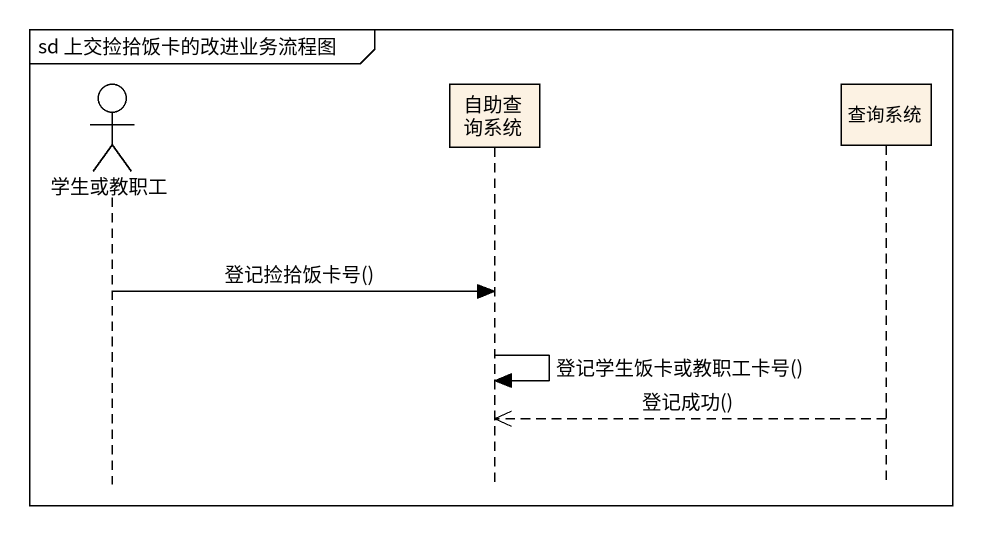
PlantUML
@startuml
mainframe sd 上交捡拾饭卡的改进业务流程图
hide footbox
actor 学生或教职工
participant 自助查询系统
participant 查询系统

学生或教职工 -> 自助查询系统 : 登记捡拾饭卡号()
自助查询系统 -> 自助查询系统 : 登记学生饭卡或教职工卡号()
查询系统 -->> 自助查询系统 : 登记成功()
@enduml
